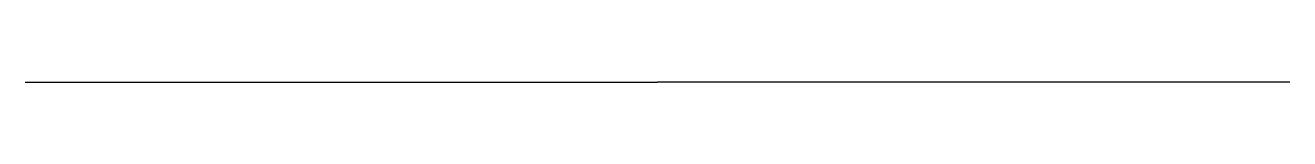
# Model space of a CAD drawing. Header units: inches. Extents: x 12.5 to 37.5, y 7.4 to 7.4.
import ezdxf

# ---------------------------------------------------------------- set-up
doc = ezdxf.new("R2010")
doc.units = ezdxf.units.IN
doc.header["$MEASUREMENT"] = 0

msp = doc.modelspace()

# ---------------------------------------------------------------- linework, layer by layer
at = {"color": 0, "extrusion": (0, -1, 0)}
for p, q in [((12.501, 7.447, 38), (12.501, 7.447, 31)), ((12.501, 7.447, 31), (25.001, 7.447, 21)), ((37.501, 7.447, 31), (25.001, 7.447, 21)), ((37.501, 7.447, 38), (37.501, 7.447, 31))]:
    msp.add_line(p, q, dxfattribs=at)

doc.saveas('drawing.dxf')
